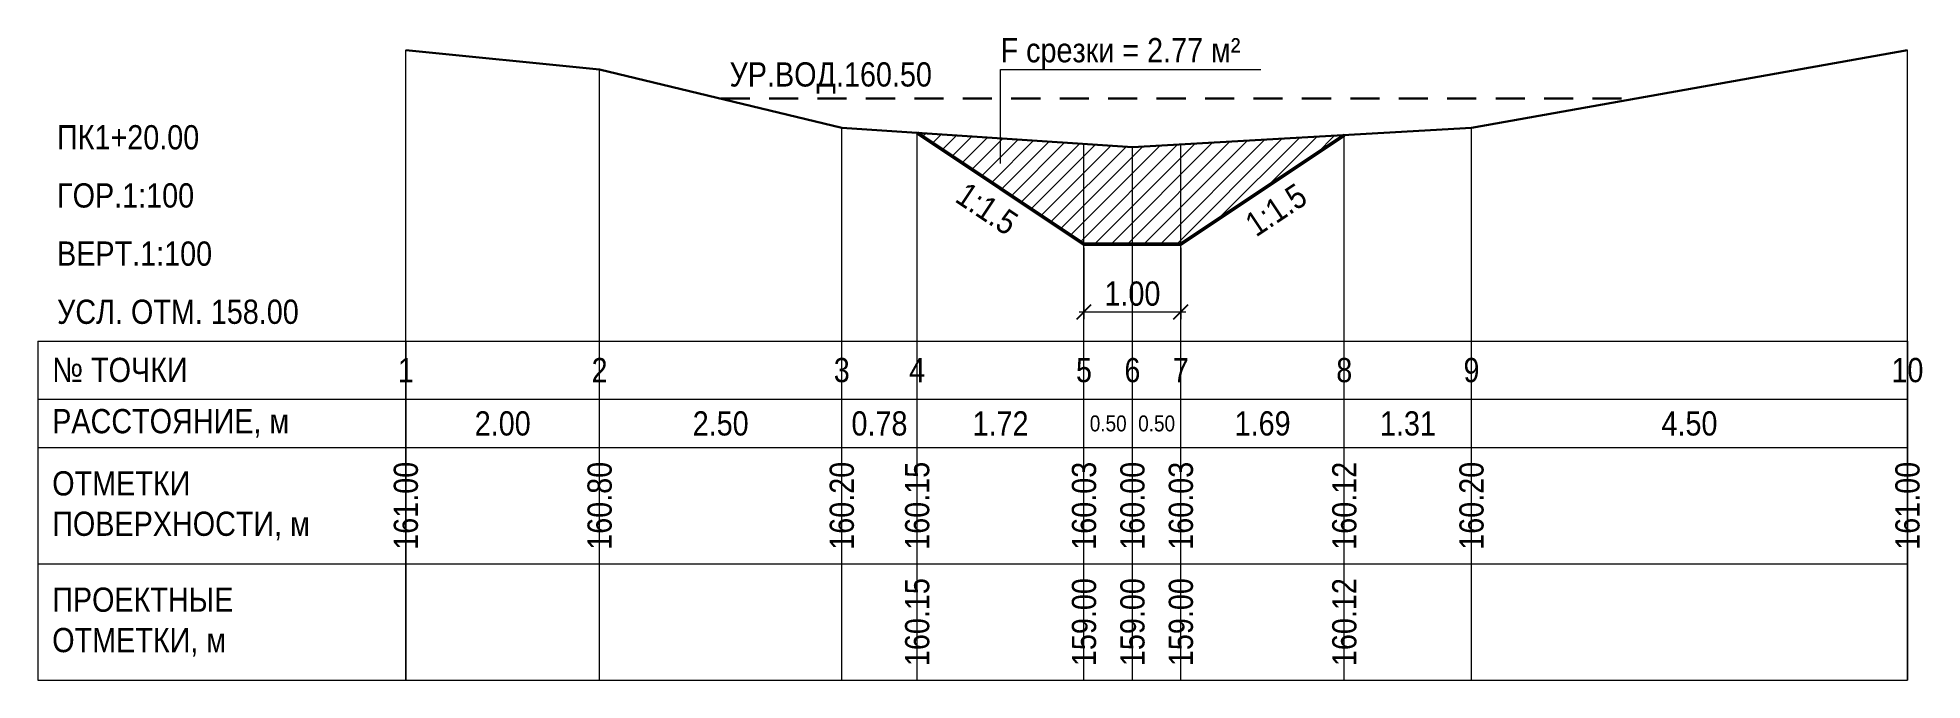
# Model space of a CAD drawing. Header units: metres. Extents: x -3.8 to 15.7, y -3.5 to 3.1.
import ezdxf
from ezdxf.enums import TextEntityAlignment as Align

# ---------------------------------------------------------------- set-up
doc = ezdxf.new("R2010")
doc.units = ezdxf.units.M
doc.linetypes.add('PROF_DASH', pattern=[2, 1.2, -0.8])
for name, color, linetype in [('PROF_CUT_HATCH', 7, 'Continuous'), ('PROF_DIMENSION', 7, 'Continuous'), ('PROF_EXISTING', 7, 'Continuous'), ('PROF_GRID', 7, 'Continuous'), ('PROF_LEADER', 7, 'Continuous'), ('PROF_ORD', 7, 'Continuous'), ('PROF_PROJECT', 7, 'Continuous'), ('PROF_TEXT', 7, 'Continuous'), ('PROF_WATER', 7, 'Continuous')]:
    doc.layers.add(name, color=color, linetype=linetype)
doc.styles.add('PROF_DIM_TEXT_0_85', font='Arial.ttf', dxfattribs={"width": 0.85})
doc.styles.get("Standard").update_dxf_attribs({"font": 'Arial.ttf'})
doc.dimstyles.get("Standard").update_dxf_attribs({"dimtxt": 2.5, "dimasz": 2.5, "dimexe": 1.25, "dimexo": 0.625, "dimtad": 1, "dimcen": 2.5, "dimazin": 3, "dimtfac": 1, "dimtmove": 0, "dimatfit": 3})

msp = doc.modelspace()

# ---------------------------------------------------------------- hatches: boundary and pattern name
at = {"layer": 'PROF_CUT_HATCH', "lineweight": 9}
h = msp.add_hatch(dxfattribs=at)
h.set_pattern_fill('_USER', color=1, angle=45, style=0, pattern_type=0)
h.set_pattern_definition([(45, (0, 0), (-0.0848528, 0.0848528), [])])
h.paths.add_polyline_path([(5.278, 2.148), (7, 1), (7.5, 1), (8, 1), (9.687, 2.125), (8, 2.029), (7.5, 2), (7, 2.033)])

# ---------------------------------------------------------------- linework, layer by layer
at = {"layer": 'PROF_EXISTING', "color": 7, "lineweight": 30}
msp.add_lwpolyline([(0, 3), (2, 2.8), (4.5, 2.2), (7.5, 2), (11, 2.2), (15.5, 3)], dxfattribs=at)
at = {"layer": 'PROF_GRID', "color": 8, "lineweight": 18}
for points in [[(-3.8, 0), (15.5, 0)], [(-3.8, 0), (-3.8, -3.5)], [(0, 0), (0, -3.5)], [(15.5, 0), (15.5, -3.5)], [(-3.8, -0.6), (15.5, -0.6)], [(-3.8, -1.1), (15.5, -1.1)], [(-3.8, -2.3), (15.5, -2.3)], [(-3.8, -3.5), (15.5, -3.5)]]:
    msp.add_lwpolyline(points, dxfattribs=at)
at = {"layer": 'PROF_LEADER', "color": 1, "lineweight": 18}
msp.add_lwpolyline([(6.139, 1.832), (6.139, 2.8), (8.825, 2.8)], dxfattribs=at)
at = {"layer": 'PROF_ORD', "color": 8, "lineweight": 18}
for points in [[(0, -3.5), (0, 3)], [(15.5, -3.5), (15.5, 3)], [(2, -3.5), (2, 2.8)], [(4.5, -3.5), (4.5, 2.2)], [(5.278, -3.5), (5.278, 2.148)], [(11, -3.5), (11, 2.2)], [(7, -3.5), (7, 2.033)], [(7.5, -3.5), (7.5, 2)], [(8, -3.5), (8, 2.029)], [(9.687, -3.5), (9.687, 2.125)]]:
    msp.add_lwpolyline(points, dxfattribs=at)
at = {"layer": 'PROF_PROJECT', "color": 1, "lineweight": 50}
msp.add_lwpolyline([(5.278, 2.148), (7, 1), (8, 1), (9.687, 2.125)], dxfattribs=at)
at = {"layer": 'PROF_WATER', "color": 5, "linetype": 'PROF_DASH', "lineweight": 30, "ltscale": 0.25}
msp.add_lwpolyline([(3.25, 2.5), (12.688, 2.5)], dxfattribs=at)

# ---------------------------------------------------------------- texts
at = {"layer": 'PROF_TEXT', "color": 1, "lineweight": 18, "width": 0.85}
msp.add_text('F срезки = 2.77 м²', height=0.25, dxfattribs=at).set_placement((6.139, 3), align=Align.MIDDLE_LEFT)
at = {"layer": 'PROF_TEXT', "color": 5, "lineweight": 18, "width": 0.85}
msp.add_text('УР.ВОД.160.50', height=0.25, dxfattribs=at).set_placement((4.386, 2.75), align=Align.MIDDLE_CENTER)
at = {"layer": 'PROF_TEXT', "color": 1, "lineweight": 18, "width": 0.85}
for s, rotation, p in [('1:1.5', -33.6901, (6, 1.366)), ('1:1.5', 33.6901, (8.982, 1.354)), ('160.15', 90, (5.278, -2.9)), ('159.00', 90, (7, -2.9)), ('159.00', 90, (7.5, -2.9)), ('159.00', 90, (8, -2.9)), ('160.12', 90, (9.687, -2.9))]:
    msp.add_text(s, height=0.25, rotation=rotation, dxfattribs=at).set_placement(p, align=Align.MIDDLE_CENTER)
at = {"layer": 'PROF_TEXT', "color": 7, "lineweight": 18, "width": 0.85}
for s, height, p in [('1', 0.25, (0, -0.3)), ('2', 0.25, (2, -0.3)), ('3', 0.25, (4.5, -0.3)), ('4', 0.25, (5.278, -0.3)), ('5', 0.25, (7, -0.3)), ('6', 0.25, (7.5, -0.3)), ('7', 0.25, (8, -0.3)), ('8', 0.25, (9.687, -0.3)), ('9', 0.25, (11, -0.3)), ('10', 0.25, (15.5, -0.3)), ('2.00', 0.25, (1, -0.85)), ('2.50', 0.25, (3.25, -0.85)), ('0.78', 0.25, (4.889, -0.85)), ('1.72', 0.25, (6.139, -0.85)), ('0.50', 0.1647, (7.25, -0.85)), ('0.50', 0.1647, (7.75, -0.85)), ('1.69', 0.25, (8.844, -0.85)), ('1.31', 0.25, (10.344, -0.85)), ('4.50', 0.25, (13.25, -0.85))]:
    msp.add_text(s, height=height, dxfattribs=at).set_placement(p, align=Align.MIDDLE_CENTER)
for s, p in [('161.00', (0, -1.7)), ('160.80', (2, -1.7)), ('160.20', (4.5, -1.7)), ('160.15', (5.278, -1.7)), ('160.03', (7, -1.7)), ('160.00', (7.5, -1.7)), ('160.03', (8, -1.7)), ('160.12', (9.687, -1.7)), ('160.20', (11, -1.7)), ('161.00', (15.5, -1.7))]:
    msp.add_text(s, height=0.25, rotation=90, dxfattribs=at).set_placement(p, align=Align.MIDDLE_CENTER)
at = {"layer": 'PROF_TEXT', "color": 7, "lineweight": 18, "char_height": 0.25, "attachment_point": 4}
for s, insert, width in [('{\\W0.85;\\pxql;ПК1+20.00}', (-3.6, 2.1), 3.6), ('{\\W0.85;\\pxql;ГОР.1:100}', (-3.6, 1.5), 3.6), ('{\\W0.85;\\pxql;ВЕРТ.1:100}', (-3.6, 0.9), 3.6), ('{\\W0.85;\\pxql;УСЛ. ОТМ. 158.00}', (-3.6, 0.3), 3.6), ('{\\W0.85;\\pxql;№ ТОЧКИ}', (-3.65, -0.3), 3.5), ('{\\W0.85;\\pxql;РАССТОЯНИЕ, м}', (-3.65, -0.85), 3.5), ('{\\W0.85;\\pxql;ОТМЕТКИ\\PПОВЕРХНОСТИ, м}', (-3.65, -1.7), 3.5), ('{\\W0.85;\\pxql;ПРОЕКТНЫЕ\\PОТМЕТКИ, м}', (-3.65, -2.9), 3.5)]:
    msp.add_mtext(s, dxfattribs=dict(at, insert=insert, width=width))

# ---------------------------------------------------------------- dimensions: what is measured, and where the dimension line sits
at = {"layer": 'PROF_DIMENSION', "color": 1, "lineweight": 18}
msp.add_linear_dim(base=(7, 0.3), p1=(7, 1), p2=(8, 1), dimstyle='Standard', override={"dimscale": 1, "dimtxt": 0.25, "dimasz": 0.15, "dimexe": 0.075, "dimexo": 0.0375, "dimgap": 0.0625, "dimtad": 1, "dimjust": 0, "dimtih": 1, "dimtoh": 1, "dimdec": 2, "dimlfac": 1, "dimrnd": 0, "dimzin": 0, "dimdsep": 46, "dimlunit": 2, "dimtxsty": 'PROF_DIM_TEXT_0_85', "dimtsz": 0.075, "dimdle": 0.05, "dimclrd": 1, "dimclre": 1, "dimclrt": 1, "dimtix": 0, "dimtofl": 1, "dimtmove": 2, "dimatfit": 3, "dimlwd": 18, "dimlwe": 18}, dxfattribs=at).render()

doc.saveas('drawing.dxf')
